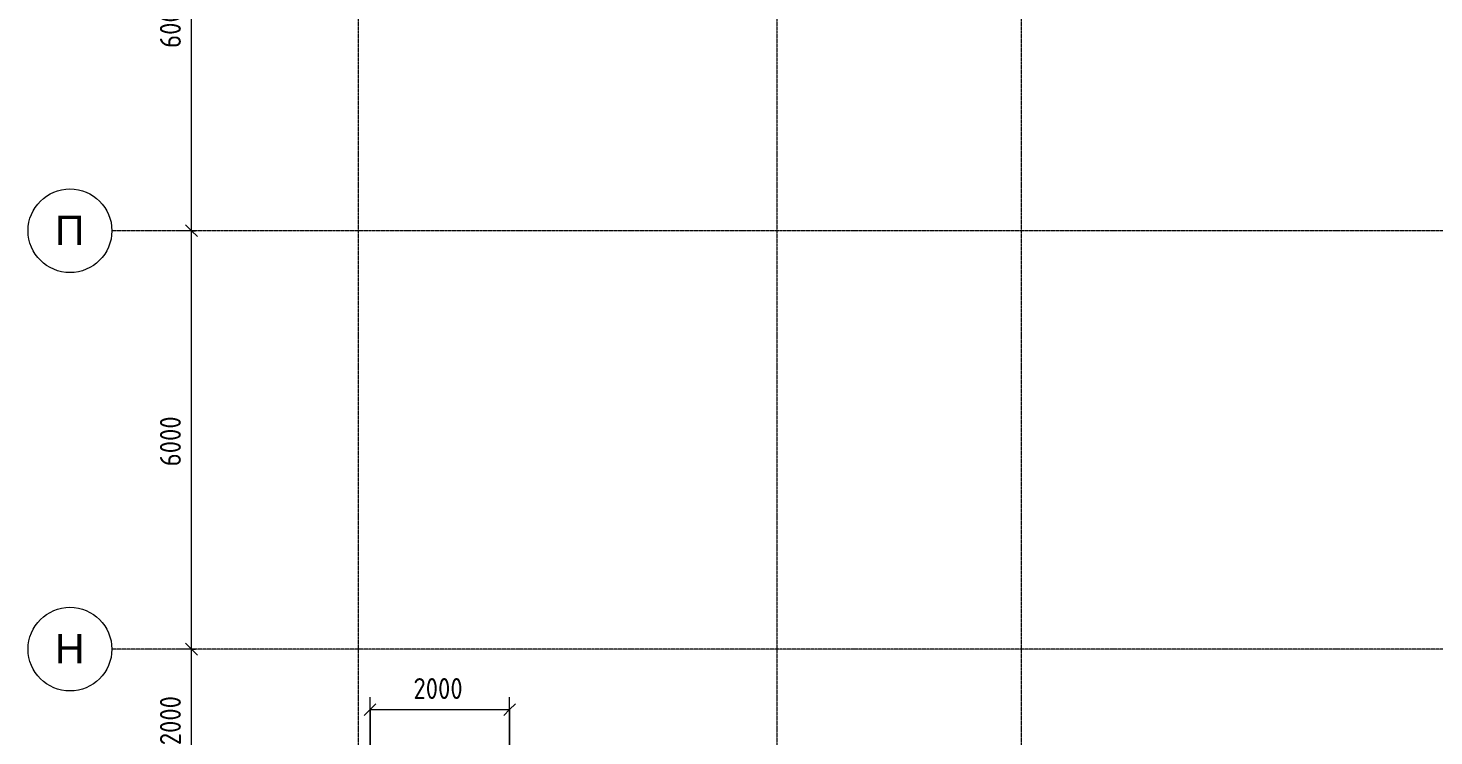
# Model space of a CAD drawing. Header units: millimetres. Extents: x -4730 to 98194, y -4296 to 93388.
# Drawn here: x -4730 to 15415, y 53256 to 63406 of the extents above; entities that cross this region are included whole.
import ezdxf

# ---------------------------------------------------------------- set-up
doc = ezdxf.new("R2010")
doc.units = ezdxf.units.MM
doc.linetypes.add('Линия сетки', pattern=[22.225, 12.7, -3.175, 3.175, -3.175])
for name, color, linetype, lineweight in [('Оси', 7, 'Continuous', 9), ('Размеры', 7, 'Continuous', 9), ('Размеры-120', 7, 'Continuous', 9)]:
    doc.layers.add(name, color=color, linetype=linetype, lineweight=lineweight)
doc.styles.add('Arial_1', font='arial.ttf', dxfattribs={"height": 420})
doc.styles.add('GOST Common_1', font='GOST_Common.ttf', dxfattribs={"width": 0.9, "height": 300})
doc.dimstyles.new('ADSK_Проверочный', dxfattribs={"dimscale": 304.8, "dimtxt": 301.714499, "dimasz": 0.556693, "dimexe": 0.590551, "dimexo": 0.590551, "dimgap": 0.19685, "dimtad": 1, "dimdec": 3, "dimrnd": 0.001, "dimdsep": 46, "dimtxsty": 'GOST Common_1', "dimblk1": 'OBLIQUE', "dimblk2": 'OBLIQUE', "dimsah": 1, "dimcen": 0.09, "dimazin": 0, "dimtfac": 1, "dimtdec": 4, "dimtix": 1, "dimtmove": 0, "dimatfit": 3, "dimfxl": 1, "dimtvp": 1, "dimtolj": 1, "dimtzin": 0, "dimarcsym": 2})

# ---------------------------------------------------------------- blocks, each defined once
blk = doc.blocks.new('Ось сетки - Заголовок сетки - Окружность 5 мм-1145995-4-й этаж')
at = {"layer": 'Оси'}
blk.add_circle((0, 0), 5, dxfattribs=at)
blk = doc.blocks.new('DIMBLOCK36-4-й этаж')
at = {"layer": 'Размеры-120'}
for p, q in [((-2329, 54500), (-2569, 54500)), ((-2389, 54500), (-2474, 54585)), ((-2389, 52500), (-2389, 54500)), ((-2389, 54500), (-2304, 54415)), ((-2389, 54500), (-2329, 54500)), ((-2389, 52500), (-2474, 52585)), ((-2329, 52500), (-2569, 52500)), ((-2389, 52500), (-2304, 52415)), ((-2389, 52500), (-2329, 52500))]:
    blk.add_line(p, q, dxfattribs=at)
at = {"layer": 'Размеры-120', "color": 0, "insert": (-2841, 53122), "char_height": 300, "width": 908.21, "attachment_point": 1, "rotation": 90, "line_spacing_factor": 1.022761, "style": 'GOST Common_1'}
blk.add_mtext('2000', dxfattribs=at)
blk = doc.blocks.new('_Oblique')
at = {"color": 0, "linetype": 'ByBlock', "lineweight": -2}
blk.add_line((-0.5, -0.5), (0.5, 0.5), dxfattribs=at)
blk = doc.blocks.new('DIMBLOCK37-4-й этаж')
at = {"layer": 'Размеры-120'}
for p, q in [((-2329, 60500), (-2569, 60500)), ((-2389, 60500), (-2474, 60585)), ((-2389, 54500), (-2389, 60500)), ((-2389, 60500), (-2304, 60415)), ((-2389, 60500), (-2329, 60500)), ((-2329, 54500), (-2569, 54500)), ((-2389, 54500), (-2474, 54585)), ((-2389, 54500), (-2304, 54415)), ((-2389, 54500), (-2329, 54500))]:
    blk.add_line(p, q, dxfattribs=at)
at = {"layer": 'Размеры-120', "color": 0, "insert": (-2841, 57122), "char_height": 300, "width": 908.21, "attachment_point": 1, "rotation": 90, "line_spacing_factor": 1.022761, "style": 'GOST Common_1'}
blk.add_mtext('6000', dxfattribs=at)
blk = doc.blocks.new('DIMBLOCK38-4-й этаж')
at = {"layer": 'Размеры-120'}
for p, q in [((-2329, 66500), (-2569, 66500)), ((-2389, 66500), (-2474, 66585)), ((-2389, 60500), (-2389, 66500)), ((-2389, 66500), (-2304, 66415)), ((-2389, 66500), (-2329, 66500)), ((-2329, 60500), (-2569, 60500)), ((-2389, 60500), (-2474, 60585)), ((-2389, 60500), (-2304, 60415)), ((-2389, 60500), (-2329, 60500))]:
    blk.add_line(p, q, dxfattribs=at)
at = {"layer": 'Размеры-120', "color": 0, "insert": (-2841, 63122), "char_height": 300, "width": 908.21, "attachment_point": 1, "rotation": 90, "line_spacing_factor": 1.022761, "style": 'GOST Common_1'}
blk.add_mtext('6000', dxfattribs=at)
blk = doc.blocks.new('DIMBLOCK80-4-й этаж')
at = {"layer": 'Размеры-120'}
for p, q in [((170, 52510), (170, 53813)), ((2170, 51307), (2170, 53813)), ((170, 53633), (85, 53548)), ((170, 53633), (255, 53718)), ((170, 53633), (2170, 53633)), ((170, 53633), (170, 52510)), ((2170, 53633), (2085, 53548)), ((2170, 53633), (2255, 53718)), ((2170, 53633), (2170, 51307))]:
    blk.add_line(p, q, dxfattribs=at)
at = {"layer": 'Размеры-120', "color": 0, "insert": (792, 54085), "char_height": 300, "width": 908.21, "attachment_point": 1, "line_spacing_factor": 1.022761, "style": 'GOST Common_1'}
blk.add_mtext('2000', dxfattribs=at)

msp = doc.modelspace()

# ---------------------------------------------------------------- linework, layer by layer
at = {"layer": 'Оси', "linetype": 'Линия сетки'}
for p, q in [((0, 93388.3703), (0, -3096.3487)), ((6000, 93388.3703), (6000, -3096.3487)), ((9500, 93388.3703), (9500, -3096.3487)), ((98194.2682, 60500), (-3530.0173, 60500)), ((98194.2682, 54500), (-3530.0173, 54500))]:
    msp.add_line(p, q, dxfattribs=at)

# ---------------------------------------------------------------- block references
at = {"layer": 'Оси', "xscale": 120, "yscale": 120, "zscale": 120, "rotation": 90}
for p in [(-4130.0173, 60500), (-4130.0173, 54500)]:
    msp.add_blockref('Ось сетки - Заголовок сетки - Окружность 5 мм-1145995-4-й этаж', p, dxfattribs=at)

# ---------------------------------------------------------------- texts
at = {"layer": 'Оси', "char_height": 420, "width": 519.4935, "attachment_point": 1, "style": 'Arial_1'}
for s, insert in [('\\fArial|b0|i0|c204|p34|;П', (-4345.3219, 60717.441)), ('\\fArial|b0|i0|c204|p34|;Н', (-4345.3219, 54717.441))]:
    msp.add_mtext(s, dxfattribs=dict(at, insert=insert))

# ---------------------------------------------------------------- dimensions: what is measured, and where the dimension line sits
at = {"layer": 'Размеры'}
for base, p1, p2, override, picture, middle in [((-2389.3073, 66500), (-2509.2892, 60500), (-2509.2892, 66500), {"dimpost": '<>', "dimfxl": 6000}, 'DIMBLOCK38-4-й этаж', (-2599.3073, 63500)), ((-2389.3073, 60500), (-2509.2892, 54500), (-2509.2892, 60500), {"dimpost": '<>', "dimfxl": 6000}, 'DIMBLOCK37-4-й этаж', (-2599.3073, 57500)), ((-2389.3073, 54500), (-2509.2892, 52500), (-2509.2892, 54500), {"dimpost": '<>', "dimfxl": 2000}, 'DIMBLOCK36-4-й этаж', (-2599.3073, 53500))]:
    dim = msp.add_linear_dim(base=base, p1=p1, p2=p2, angle=90, dimstyle='ADSK_Проверочный', override=override, dxfattribs=at)
    dim.commit()
    dim.dimension.update_dxf_attribs({"geometry": picture, "text_midpoint": middle})
dim = msp.add_linear_dim(base=(2170, 53633.1684), p1=(170, 52330), p2=(2170, 51127.5), dimstyle='ADSK_Проверочный', override={"dimpost": '<>', "dimfxl": 2333.667982}, dxfattribs=at)
dim.commit()
dim.dimension.update_dxf_attribs({"geometry": 'DIMBLOCK80-4-й этаж', "text_midpoint": (1170, 53843.1684)})

doc.saveas('drawing.dxf')
